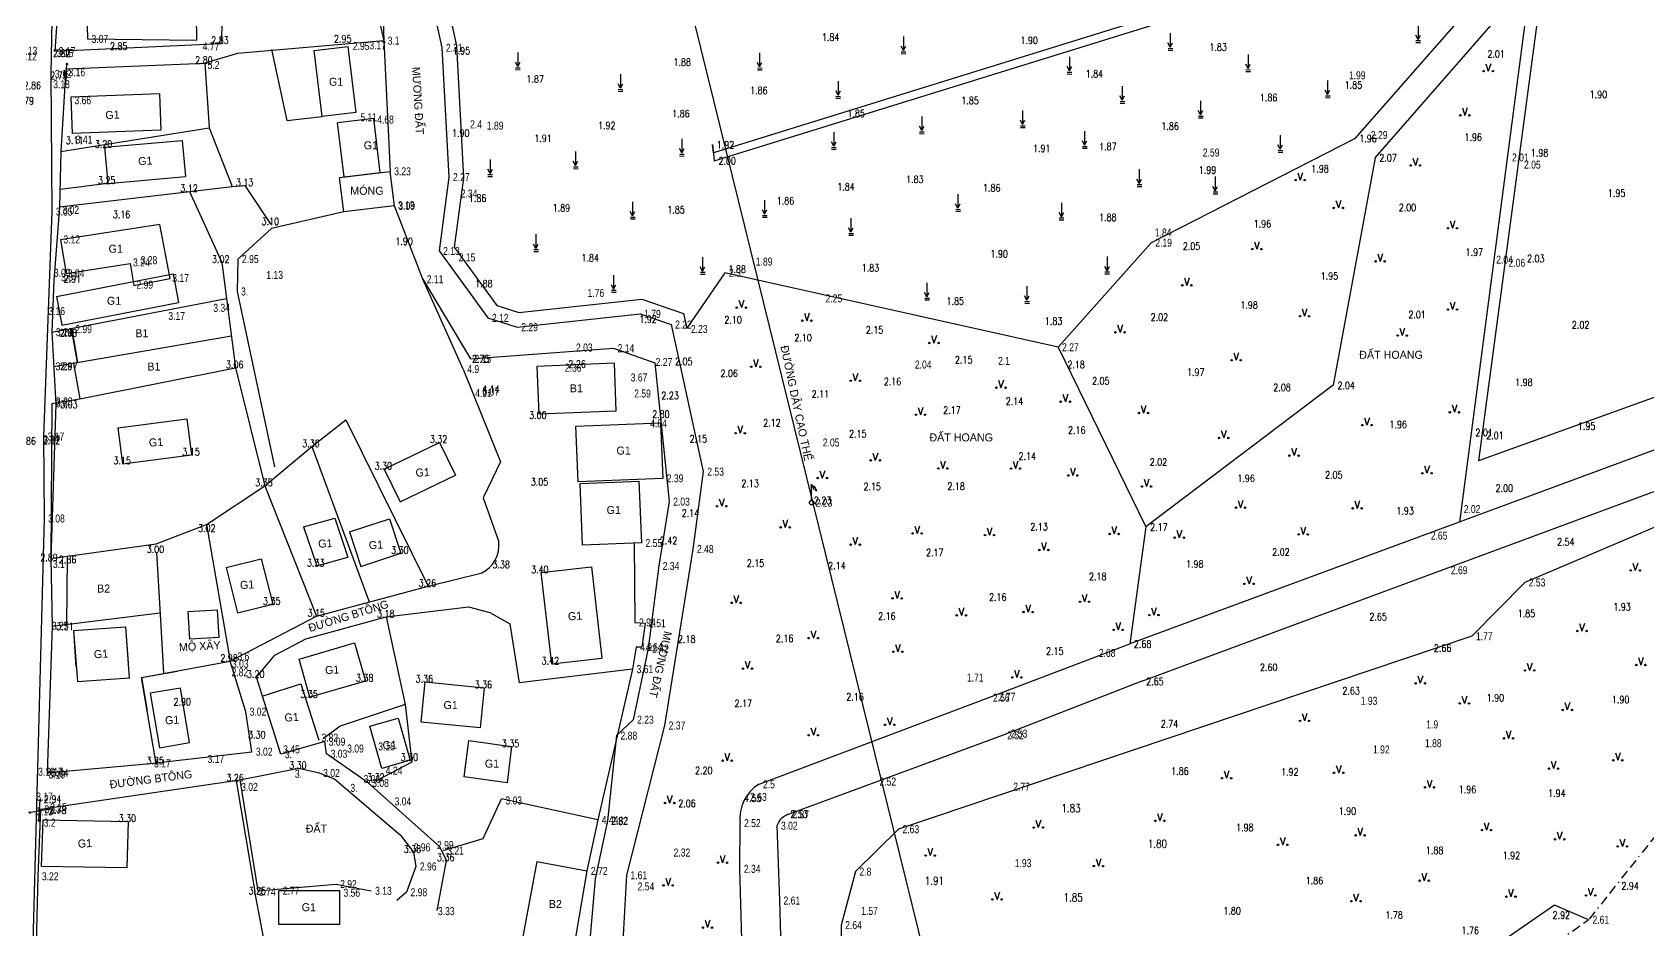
# Model space of a CAD drawing. Header units: metres. Extents: x 568068 to 569216, y 2065829 to 2066671.
# Drawn here: x 568265.3 to 568487.3, y 2065949.9 to 2066073.3 of the extents above; entities that cross this region are included whole.
import ezdxf
from ezdxf.enums import TextEntityAlignment as Align

# ---------------------------------------------------------------- set-up
doc = ezdxf.new("R2010")
doc.units = ezdxf.units.M
doc.linetypes.add('RANHGIOI1', pattern=[9.05, 2.5, -1.25, 2.5, -1.25, 0.3, -1.25])
doc.layers.add('neS', color=250, linetype='TUONG_XAY')
doc.styles.add('COS', font='vnsimli.shx', dxfattribs={"width": 0.8, "height": 1.1})
doc.styles.add('DIADANH1', font='VHAVAN.TTF', dxfattribs={"height": 2.3})
doc.linetypes.add('BOCAY', pattern='A,3,-3,3,-1.5,[133,ltypeshp.shx,S=0.8,R=0,X=-0.8,Y=0],-0.8,-0.8', length=12.1)
doc.linetypes.add('TAL_N_P', pattern='A,0.5,[130,ltypeshp.shx,S=0.25,R=0,X=0,Y=-0.25],1,[130,ltypeshp.shx,S=0.5,R=0,X=0,Y=-0.5],0.5', length=2)
doc.linetypes.add('TAL_N_T', pattern='A,0.5,[130,ltypeshp.shx,S=0.25,R=0,X=0,Y=0.25],1,[130,ltypeshp.shx,S=0.5,R=0,X=0,Y=0.5],0.5', length=2)
doc.linetypes.add('TUONG_XAY', pattern='A,0.1,[130,ltypeshp.shx,S=0.15,R=-90,X=0,Y=0.12],0.05,[130,ltypeshp.shx,S=0.15,R=-90,X=-0.05,Y=0.24],0.01,[130,ltypeshp.shx,S=0.12,R=0,X=0.09,Y=0.12],0.01,[130,ltypeshp.shx,S=0.12,R=0,X=-0.22,Y=0.12],2.4', length=2.57)
doc.linetypes.add('TUONGXAY', pattern='A,2,-0.8,[132,ltypeshp.shx,S=0.8,R=0,X=-0.8,Y=0],-0.8,8', length=11.6)

# ---------------------------------------------------------------- blocks, each defined once
blk = doc.blocks.new('A$C4EFD3F85')
at = {"layer": 'neS'}
for p, q in [((0.7, 6.33), (1.4, 4.68)), ((1.4, 4.68), (1.43, 5.83)), ((1.43, 5.83), (2.21, 4.17)), ((2.21, 4.17), (2.2, 4.86))]:
    blk.add_line(p, q, dxfattribs=at)
for points in [[(0.7, 1.4), (0.7, 6.33)], [(2.21, 4.17), (1.79, 4.56)]]:
    blk.add_lwpolyline(points, dxfattribs=at)
blk.add_circle((0.7, 0.7), 0.7, dxfattribs=at)
blk = doc.blocks.new('QA1CD')
at = {"layer": 'neS', "linetype": 'Continuous'}
for p, q in [((-30, 0), (-26, 2.4)), ((-30, 0), (30, 0)), ((-30, 0), (-26, -2.4)), ((30, 0), (26, 2.4)), ((30, 0), (26, -2.4))]:
    blk.add_line(p, q, dxfattribs=at)
blk.add_circle((0, 0), 2.5, dxfattribs=at)
blk = doc.blocks.new('A$C4FFE7273')
at = {"layer": 'neS'}
for points in [[(0.7, 5.24), (0.7, 0.95)], [(0.7, 0.95), (0, 2.28)], [(0.04, 0.03), (1.47, 0)], [(0.05, 0.59), (1.46, 0.57)], [(0.7, 0.95), (1.41, 2.28)]]:
    blk.add_lwpolyline(points, dxfattribs=at)
blk = doc.blocks.new('A$C38E25267')
at = {"layer": 'neS'}
for p in [(0.8, 2.23), (2.12, 2.23)]:
    blk.add_line(p, (1.46, 0.2), dxfattribs=at)
for centre in [(0.2, 0.2), (2.72, 0.2)]:
    blk.add_circle(centre, 0.2, dxfattribs=at)

msp = doc.modelspace()

# ---------------------------------------------------------------- linework, layer by layer
at = {"layer": 'neS', "linetype": 'TUONGXAY', "ltscale": 0.5}
msp.add_line((568309.59, 2066089.47), (568313.56, 2066072.15), dxfattribs=at)
at = {"layer": 'neS'}
for p, q in [((568275.18, 2066057.5), (568275.62, 2066052.52)), ((568275.18, 2066057.5), (568275.62, 2066052.52)), ((568285.86, 2066058.44), (568286.3, 2066053.46)), ((568285.86, 2066058.44), (568286.3, 2066053.46)), ((568286.85, 2066051.42), (568291.3, 2066041.66)), ((568286.85, 2066051.42), (568291.3, 2066041.66)), ((568284.62, 2066040.07), (568285.34, 2066036.15)), ((568284.62, 2066040.07), (568285.34, 2066036.15)), ((568268.59, 2066036.95), (568269.32, 2066033.03)), ((568268.59, 2066036.95), (568269.32, 2066033.03)), ((568277.03, 2066018.92), (568286.5, 2066020.13)), ((568277.03, 2066018.92), (568286.5, 2066020.13)), ((568313.65, 2066013.24), (568321.25, 2066016.91)), ((568313.65, 2066013.24), (568321.25, 2066016.91)), ((568277.67, 2066013.97), (568287.14, 2066015.18)), ((568277.67, 2066013.97), (568287.14, 2066015.18)), ((568315.82, 2066008.73), (568323.42, 2066012.4)), ((568315.82, 2066008.73), (568323.42, 2066012.4)), ((568306.84, 2066006.49), (568308.63, 2066001.11)), ((568306.84, 2066006.49), (568308.63, 2066001.11)), ((568302.56, 2066005.29), (568304.35, 2065999.91)), ((568302.56, 2066005.29), (568304.35, 2065999.91)), ((568296.74, 2066000.91), (568298.3, 2065994.65)), ((568296.74, 2066000.91), (568298.3, 2065994.65)), ((568335.17, 2065998.99), (568342.12, 2065999.79)), ((568335.17, 2065998.99), (568342.12, 2065999.79)), ((568291.89, 2065999.71), (568293.45, 2065993.45)), ((568291.89, 2065999.71), (568293.45, 2065993.45)), ((568270.9, 2065991.02), (568278.08, 2065991.53)), ((568270.9, 2065991.02), (568278.08, 2065991.53)), ((568336.62, 2065986.45), (568343.57, 2065987.25)), ((568336.62, 2065986.45), (568343.57, 2065987.25)), ((568271.45, 2065984), (568278.63, 2065984.51))]:
    msp.add_line(p, q, dxfattribs=at)
at = {"layer": 'neS', "linetype": 'TAL_N_T'}
msp.add_line((568318.93, 2066039.34), (568325.5, 2066028.39), dxfattribs=at)
at = {"layer": 'neS', "linetype": 'Continuous'}
for p, q in [((568543.58, 2066036.33), (568416.12, 2065989.19)), ((568543.58, 2066036.33), (568416.12, 2065989.19)), ((568417.81, 2065984.05), (568545.56, 2066031.46)), ((568417.81, 2065984.05), (568545.56, 2066031.46))]:
    msp.add_line(p, q, dxfattribs=at)
at = {"layer": 'neS'}
for points in [[(568399.06, 2065901.31), (568353.81, 2066084.8), (568326.53, 2066194.59)], [(568313.56, 2066072.15), (568293.46, 2066070.39), (568288.98, 2066069.04)], [(568288.98, 2066069.04), (568289.59, 2066060.17), (568292.71, 2066052.1), (568294.49, 2066052.22), (568298.03, 2066046.86)], [(568288.98, 2066069.04), (568289.59, 2066060.17), (568292.71, 2066052.1), (568294.49, 2066052.22), (568298.03, 2066046.86)], [(568282.73, 2066064.83), (568270.53, 2066064.36)], [(568282.73, 2066064.83), (568270.53, 2066064.36)], [(568270.53, 2066064.36), (568270.73, 2066059.37)], [(568270.53, 2066064.36), (568270.73, 2066059.37)], [(568282.73, 2066064.83), (568282.93, 2066059.84)], [(568282.73, 2066064.83), (568282.93, 2066059.84)], [(568282.93, 2066059.84), (568270.73, 2066059.37)], [(568282.93, 2066059.84), (568270.73, 2066059.37)], [(568312.2, 2066061.46), (568307.23, 2066060.86)], [(568308.12, 2066053.42), (568307.23, 2066060.86)], [(568313.08, 2066054.01), (568312.2, 2066061.46)], [(568275.18, 2066057.5), (568285.86, 2066058.44)], [(568275.18, 2066057.5), (568285.86, 2066058.44)], [(568447.11, 2066058.71), (568419.09, 2066044.37), (568406.27, 2066029.99), (568360.48, 2066040.24), (568355.23, 2066032.61)], [(568449.86, 2066056.05), (568444.11, 2066024.76), (568418.35, 2066005.27)], [(568275.62, 2066052.52), (568286.3, 2066053.46)], [(568275.62, 2066052.52), (568286.3, 2066053.46)], [(568307.51, 2066053.35), (568314.46, 2066054.18)], [(568308.08, 2066048.6), (568307.51, 2066053.35)], [(568308.12, 2066053.42), (568313.08, 2066054.01)], [(568315.03, 2066049.43), (568314.46, 2066054.18)], [(568275.62, 2066052.52), (568269.07, 2066051.7)], [(568267.95, 2066048.64), (568266.81, 2066017.71), (568266.88, 2066006.44), (568265.32, 2065948.1), (568265.53, 2065940.85)], [(568314.99, 2066049.42), (568308.08, 2066048.6)], [(568269.15, 2066044.74), (568269.89, 2066040.11), (568278.69, 2066041.52), (568279.21, 2066038.47), (568284.19, 2066039.44), (568282.78, 2066046.89), (568269.15, 2066044.74)], [(568268.59, 2066036.95), (568284.62, 2066040.07)], [(568268.59, 2066036.95), (568284.62, 2066040.07)], [(568291.3, 2066041.66), (568293.19, 2066027.17)], [(568291.3, 2066041.66), (568293.19, 2066027.17)], [(568269.32, 2066033.03), (568285.34, 2066036.15)], [(568269.32, 2066033.03), (568285.34, 2066036.15)], [(568267.94, 2066032.06), (568268.51, 2066022.14)], [(568268.21, 2066027.36), (568292.62, 2066031.57)], [(568270.68, 2066032.58), (568271.49, 2066027.9)], [(568406.27, 2066029.99), (568418.35, 2066005.27), (568416.12, 2065989.19)], [(568270.93, 2066027.76), (568271.77, 2066022.9)], [(568271.77, 2066022.9), (568293.19, 2066027.17)], [(568293.19, 2066027.17), (568297.23, 2066010.95)], [(568293.19, 2066027.17), (568297.23, 2066010.95)], [(568345.23, 2066027.78), (568334.61, 2066027.36)], [(568334.61, 2066027.36), (568334.87, 2066020.79)], [(568334.61, 2066027.36), (568334.87, 2066020.79)], [(568345.23, 2066027.8), (568345.49, 2066021.22)], [(568268.51, 2066022.14), (568267.79, 2066000.94)], [(568286.5, 2066020.13), (568287.14, 2066015.18)], [(568286.5, 2066020.13), (568287.14, 2066015.18)], [(568308.37, 2066020.02), (568319.68, 2065997.13)], [(568308.37, 2066020.02), (568319.68, 2065997.13)], [(568345.49, 2066021.21), (568334.87, 2066020.79)], [(568277.03, 2066018.92), (568277.67, 2066013.97)], [(568277.03, 2066018.92), (568277.67, 2066013.97)], [(568321.25, 2066016.91), (568323.42, 2066012.4)], [(568321.25, 2066016.91), (568323.42, 2066012.4)], [(568313.65, 2066013.24), (568315.82, 2066008.73)], [(568313.65, 2066013.24), (568315.82, 2066008.73)], [(568302.56, 2066005.29), (568306.84, 2066006.49)], [(568302.56, 2066005.29), (568306.84, 2066006.49)], [(568308.86, 2066004.59), (568314.35, 2066006.4)], [(568308.86, 2066004.59), (568314.35, 2066006.4)], [(568308.86, 2066004.59), (568310.42, 2065999.84)], [(568308.86, 2066004.59), (568310.42, 2065999.84)], [(568314.35, 2066006.4), (568315.92, 2066001.65)], [(568314.35, 2066006.4), (568315.92, 2066001.65)], [(568270.05, 2066001.07), (568269.96, 2065991.87)], [(568282.33, 2066001.77), (568282.86, 2065992.46)], [(568282.33, 2066001.77), (568282.86, 2065992.46)], [(568291.89, 2065999.71), (568296.74, 2066000.91)], [(568291.89, 2065999.71), (568296.74, 2066000.91)], [(568304.35, 2065999.91), (568308.63, 2066001.11)], [(568304.35, 2065999.91), (568308.63, 2066001.11)], [(568310.42, 2065999.84), (568315.92, 2066001.65)], [(568310.42, 2065999.84), (568315.92, 2066001.65)], [(568342.12, 2065999.79), (568343.57, 2065987.25)], [(568342.12, 2065999.79), (568343.57, 2065987.25)], [(568335.17, 2065998.99), (568336.62, 2065986.45)], [(568335.17, 2065998.99), (568336.62, 2065986.45)], [(568286.7, 2065993.65), (568290.67, 2065993.88), (568290.89, 2065990.06), (568286.92, 2065989.84), (568286.7, 2065993.65)], [(568286.7, 2065993.65), (568290.67, 2065993.88), (568290.89, 2065990.06), (568286.92, 2065989.84), (568286.7, 2065993.65)], [(568293.45, 2065993.45), (568298.3, 2065994.65)], [(568293.45, 2065993.45), (568298.3, 2065994.65)], [(568270.9, 2065991.02), (568271.26, 2065986.04)], [(568270.9, 2065991.02), (568271.46, 2065984)], [(568278.08, 2065991.53), (568278.44, 2065986.55)], [(568278.08, 2065991.53), (568278.58, 2065984.5)], [(568309.57, 2065989.32), (568311.07, 2065984.08), (568303.43, 2065981.86), (568301.93, 2065987.11), (568309.57, 2065989.32)], [(568309.57, 2065989.32), (568311.07, 2065984.08), (568303.43, 2065981.86), (568301.93, 2065987.11), (568309.57, 2065989.32)], [(568282.29, 2065972.71), (568280.29, 2065984.59), (568292.44, 2065986.82)], [(568282.29, 2065972.71), (568280.29, 2065984.59), (568292.44, 2065986.82)], [(568280.29, 2065984.59), (568285.23, 2065985.42)], [(568280.29, 2065984.59), (568285.23, 2065985.42)], [(568280.29, 2065984.59), (568281.06, 2065979.98)], [(568280.29, 2065984.59), (568281.06, 2065979.98)], [(568296.99, 2065982.03), (568302.18, 2065983.68), (568304.66, 2065975.97)], [(568296.99, 2065982.03), (568302.18, 2065983.68), (568304.66, 2065975.97)], [(568319.26, 2065983.97), (568327.37, 2065983.17), (568326.83, 2065977.65), (568318.71, 2065978.44), (568319.26, 2065983.97)], [(568319.26, 2065983.97), (568327.37, 2065983.17), (568326.83, 2065977.65), (568318.71, 2065978.44), (568319.26, 2065983.97)], [(568311.67, 2065977.86), (568315.56, 2065978.98), (568317.22, 2065973.19), (568313.33, 2065972.07), (568311.67, 2065977.86)], [(568311.67, 2065977.86), (568315.56, 2065978.98), (568317.22, 2065973.19), (568313.33, 2065972.07), (568311.67, 2065977.86)], [(568325.27, 2065975.92), (568331.12, 2065975.07), (568330.55, 2065970.08), (568324.63, 2065970.91), (568325.27, 2065975.92)], [(568325.27, 2065975.92), (568331.12, 2065975.07), (568330.55, 2065970.08), (568324.63, 2065970.91), (568325.27, 2065975.92)], [(568293.26, 2065970.37), (568295.87, 2065955.12)], [(568266.73, 2065964.98), (568278.45, 2065964.78), (568278.24, 2065958.4), (568266.51, 2065958.6), (568266.73, 2065964.98)], [(568266.73, 2065964.98), (568278.45, 2065964.78), (568278.24, 2065958.4), (568266.51, 2065958.6), (568266.73, 2065964.98)], [(568334.62, 2065959.25), (568332.6, 2065948.45)], [(568334.62, 2065959.25), (568341.5, 2065957.97)], [(568341.5, 2065957.97), (568339.64, 2065947.23)]]:
    msp.add_lwpolyline(points, dxfattribs=at)
at = {"layer": 'neS', "linetype": 'Continuous'}
for points in [[(568269.44, 2066168.27), (568268.53, 2066166.03), (568267.83, 2066155.02), (568268.27, 2066135.05), (568268.58, 2066109.02), (568267.8, 2066067.59), (568267.95, 2066048.64), (568267.95, 2066048.64)], [(568358.78, 2066057.86), (568359.01, 2066055.63)], [(568270.59, 2066032.56), (568271.41, 2066027.89)], [(568396.77, 2065981.8), (568416.12, 2065989.19)], [(568417.81, 2065984.05), (568398.72, 2065976.62)], [(568365.16, 2065969.89), (568396.77, 2065981.8)], [(568398.72, 2065976.62), (568369.19, 2065965.75)], [(568293.78, 2065970.48), (568301.9, 2065972.08), (568304.69, 2065971.44), (568306.83, 2065970.58), (568315.84, 2065962.92), (568317.65, 2065960.55), (568317.99, 2065958.59), (568316.71, 2065955.04), (568315.36, 2065953.91)], [(568364.53, 2065888.45), (568364.29, 2065896.25), (568363.19, 2065933.94), (568362.53, 2065958.26), (568362.55, 2065964.55)], [(568367.63, 2065964.19), (568367.98, 2065953.9), (568368.51, 2065934.43), (568369.64, 2065892.85), (568369.71, 2065890.38)]]:
    msp.add_lwpolyline(points, dxfattribs=at)
at = {"layer": 'neS', "linetype": 'TAL_N_P'}
for points in [[(568309.66, 2066165.18), (568306.22, 2066161.13), (568307.36, 2066153.37), (568312.49, 2066131.38), (568311.72, 2066119.52), (568317.12, 2066091.69), (568321.57, 2066071.17), (568322.54, 2066053.39), (568321.18, 2066043.23), (568327.9, 2066034.03), (568331.92, 2066032.75), (568348.81, 2066034.59), (568353.07, 2066033.11), (568357.5, 2066012.89), (568356.08, 2066002.23), (568352.19, 2065977.97)], [(568468.57, 2066090.78), (568358.9, 2066056.74), (568358.78, 2066057.86)], [(568359.01, 2066055.63), (568417.88, 2066073.88), (568468.47, 2066089.69)], [(568449.86, 2066056.05), (568471.24, 2066080.53)], [(568471.24, 2066080.53), (568461.44, 2066005.95)], [(568512.46, 2066031.82), (568464.09, 2066014.36)], [(568352.19, 2065977.97), (568346.94, 2065957.38)], [(568346.94, 2065957.38), (568346.27, 2065945.03)], [(568479.2, 2065951.26), (568474.51, 2065953.26), (568399.74, 2065901.56)]]:
    msp.add_lwpolyline(points, dxfattribs=at)
at = {"layer": 'neS', "linetype": 'TAL_N_T'}
for points in [[(568311.19, 2066163.88), (568308.33, 2066160.53), (568309.33, 2066153.74), (568314.51, 2066131.54), (568313.73, 2066119.65), (568319.08, 2066092.09), (568323.56, 2066071.44), (568324.55, 2066053.31), (568323.27, 2066043.76), (568329.13, 2066035.73), (568332.13, 2066034.78), (568349.04, 2066036.62), (568354.78, 2066034.63), (568355.23, 2066032.61)], [(568447.11, 2066058.71), (568470.32, 2066085.17), (568468.47, 2066089.69)], [(568313.27, 2066081.85), (568313.56, 2066072.15)], [(568473.01, 2066081.37), (568464.09, 2066014.36)], [(568313.56, 2066072.15), (568314.46, 2066054.18)], [(568308.08, 2066048.6), (568308.08, 2066048.6), (568298.16, 2066046.32), (568293.53, 2066042.12)], [(568293.53, 2066042.12), (568293.4, 2066037.66), (568298.57, 2066013.56)], [(568325.5, 2066028.39), (568345.17, 2066029.86), (568350.83, 2066027.84), (568352.81, 2066008.76), (568351.37, 2065999.91), (568349.91, 2065988.55), (568347.85, 2065978.77), (568345.57, 2065976.58), (568344.33, 2065964.88), (568342.62, 2065956.87), (568341.65, 2065945.3)], [(568506.09, 2066012.82), (568470.42, 2065997.64), (568463.17, 2065990.25), (568384.34, 2065963.72), (568378.42, 2065957.88), (568376.46, 2065950.52), (568376.31, 2065934.36), (568376.56, 2065916.59), (568377.38, 2065893.23)]]:
    msp.add_lwpolyline(points, dxfattribs=at)
at = {"layer": 'neS', "linetype": 'TUONGXAY', "ltscale": 0.5}
for points in [[(568292.44, 2066091.15), (568291.19, 2066071.78)], [(568268.34, 2066070.71), (568291.19, 2066071.78)], [(568313.56, 2066072.15), (568293.46, 2066070.39), (568288.98, 2066069.04)], [(568298.13, 2066070.95), (568300.27, 2066061.18), (568305.09, 2066061.74)], [(568269.88, 2066068.28), (568288.98, 2066069.04)], [(568269.88, 2066068.28), (568288.98, 2066069.04)], [(568269.88, 2066068.28), (568269.2, 2066056.91), (568269.01, 2066049.32), (568268.2, 2066039.19), (568267.95, 2066032.05), (568267.95, 2066032.05), (568267.95, 2066032.05)], [(568269.2, 2066056.91), (568289.59, 2066060.17)], [(568269.2, 2066056.91), (568289.59, 2066060.17)], [(568269.01, 2066049.32), (568292.71, 2066052.1)], [(568269.01, 2066049.32), (568292.71, 2066052.1)], [(568324.5, 2066026.99), (568318.93, 2066039.34), (568315.03, 2066049.43)], [(568267.95, 2066032.05), (568291.95, 2066036.68)], [(568324.5, 2066026.99), (568329.64, 2066014.25), (568327.25, 2066009.29)], [(568267.95, 2066022.27), (568267.79, 2066000.94)], [(568267.95, 2066022.27), (568271.77, 2066022.9)], [(568282.27, 2066002.96), (568282.27, 2066002.96), (568289.21, 2066005.6), (568297.23, 2066010.95), (568303.67, 2066016.33), (568308.37, 2066020.02)], [(568303.67, 2066016.33), (568311.56, 2065994.99)], [(568303.67, 2066016.33), (568311.56, 2065994.99)], [(568297.23, 2066010.95), (568304.34, 2065993.01)], [(568297.23, 2066010.95), (568304.34, 2065993.01)], [(568327.25, 2066009.29), (568329.38, 2066003.22)], [(568289.21, 2066005.6), (568292.44, 2065986.82)], [(568289.21, 2066005.6), (568292.44, 2065986.82)], [(568267.79, 2066000.94), (568282.27, 2066002.96)], [(568348, 2066003.03), (568348.11, 2065992.15), (568349.5, 2065992.04), (568349.06, 2065988.75), (568348.26, 2065988.76), (568347.78, 2065985.72), (568332.19, 2065983.84)], [(568267.79, 2066000.94), (568267.97, 2065991.62), (568282.8, 2065993.47)], [(568292.44, 2065986.82), (568292.44, 2065986.82), (568304.34, 2065993.01), (568319.68, 2065997.13), (568327.08, 2065998.98)], [(568313.9, 2065992.9), (568325.21, 2065994.29), (568328.17, 2065993.49), (568330.91, 2065991.96)], [(568267.97, 2065991.62), (568267.28, 2065971.45)], [(568267.97, 2065991.62), (568267.28, 2065971.45)], [(568282.86, 2065992.46), (568283.27, 2065985.17)], [(568282.86, 2065992.46), (568283.27, 2065985.17)], [(568320.9, 2065952.55), (568322.2, 2065959.39), (568321.3, 2065961.3), (568311.43, 2065970.07), (568305.72, 2065974.09), (568305.45, 2065975.75), (568299.43, 2065974.02), (568296.1, 2065984.6), (568298.62, 2065987.66), (568302.87, 2065989.9), (568313.9, 2065992.9), (568313.9, 2065992.9)], [(568313.9, 2065992.9), (568316.5, 2065980.84), (568317.42, 2065972.91), (568312.6, 2065970.42)], [(568313.9, 2065992.9), (568316.5, 2065980.84), (568317.42, 2065972.91), (568312.6, 2065970.42)], [(568330.91, 2065991.96), (568332.19, 2065983.84)], [(568281.44, 2065972.75), (568295.44, 2065974.37), (568294.59, 2065979.87), (568292.44, 2065986.82)], [(568347.78, 2065985.72), (568342.99, 2065964.99), (568329.78, 2065967.88)], [(568316.5, 2065980.84), (568316.5, 2065980.84), (568316.5, 2065980.84), (568307.59, 2065977.89), (568307.59, 2065977.89), (568305.26, 2065976.14)], [(568316.5, 2065980.84), (568316.5, 2065980.84), (568316.5, 2065980.84), (568307.59, 2065977.89), (568307.59, 2065977.89), (568305.26, 2065976.14)], [(568267.28, 2065971.45), (568281.44, 2065972.75)], [(568266.37, 2065966.45), (568293.78, 2065970.48), (568296.24, 2065955.25), (568307.02, 2065956.17), (568311.83, 2065955.24)], [(568321.75, 2065960.76), (568327.22, 2065962.44), (568329.78, 2065967.88)], [(568266.37, 2065966.45), (568266.02, 2065957.24), (568265.79, 2065948.1), (568288.4, 2065948.02), (568297.04, 2065948.88)], [(568342.99, 2065964.99), (568341.5, 2065957.97)], [(568297.04, 2065948.88), (568295.87, 2065955.12)]]:
    msp.add_lwpolyline(points, dxfattribs=at)
at = {"layer": 'neS', "linetype": 'BOCAY', "ltscale": 0.5}
msp.add_lwpolyline([(568269.26, 2066084.02), (568269.26, 2066084.02), (568268.34, 2066070.71)], dxfattribs=at)
at = {"layer": 'neS', "linetype": 'TAL_N_P', "ltscale": 0.5}
msp.add_lwpolyline([(568272.59, 2066082.93), (568287.7, 2066082.68), (568287.83, 2066072.2)], dxfattribs=at)
at = {"layer": 'neS', "linetype": 'TAL_N_T', "ltscale": 0.5}
msp.add_lwpolyline([(568272.59, 2066082.93), (568272.85, 2066072.4), (568287.83, 2066072.2)], dxfattribs=at)
at = {"layer": 'neS'}
for points in [[(568309.72, 2066062.28), (568305.09, 2066061.74), (568304.01, 2066070.81), (568308.64, 2066071.36)], [(568351.93, 2066011.96), (568340.29, 2066011.5), (568339.98, 2066019.14), (568351.63, 2066019.6)], [(568349, 2066003.07), (568340.89, 2066002.75), (568340.56, 2066011.27), (568348.66, 2066011.59)], [(568282.73, 2065974.92), (568286.86, 2065975.61), (568285.61, 2065983.11), (568281.48, 2065982.42)], [(568299.15, 2065955.26), (568307.49, 2065955.26), (568307.49, 2065950.62), (568299.15, 2065950.62)]]:
    msp.add_lwpolyline(points, close=True, dxfattribs=at)
at = {"layer": 'neS', "linetype": 'RANHGIOI1', "ltscale": 0.5}
for points in [[(568502.63, 2065980.62), (568479.2, 2065951.26)], [(568424.38, 2065916.16), (568434.25, 2065923.81), (568443.68, 2065926.28), (568479.2, 2065951.26), (568479.2, 2065951.26), (568479.2, 2065951.26)]]:
    msp.add_lwpolyline(points, dxfattribs=at)
at = {"layer": 'neS', "linetype": 'Continuous'}
for centre, radius, start, end in [((568325.23, 2066002.73), 4.18, 295.9425, 6.7851), ((568368.09, 2065965.15), 5.57, 121.7312, 186.2354), ((568370.09, 2065963.29), 2.63, 110.2016, 159.8975)]:
    msp.add_arc(centre, radius, start, end, dxfattribs=at)

# ---------------------------------------------------------------- block references
at = {"layer": 'neS', "linetype": 'Continuous', "xscale": 0.4499999999534339, "yscale": 0.4499999999534339, "zscale": 0.45}
for name, p in [('A$C4FFE7273', (568421.38, 2066070.82)), ('A$C4FFE7273', (568455.45, 2066071.9)), ('A$C4FFE7273', (568384.7, 2066070.35)), ('A$C4FFE7273', (568331.68, 2066068.16)), ('A$C4FFE7273', (568364.93, 2066068.13)), ('A$C4FFE7273', (568407.52, 2066067.56)), ('A$C4FFE7273', (568432.07, 2066067.9)), ('A$C4FFE7273', (568345.79, 2066065.2)), ('A$C4FFE7273', (568375.71, 2066064.22)), ('A$C4FFE7273', (568443.01, 2066064.31)), ('A$C4FFE7273', (568414.78, 2066063.52)), ('A$C4FFE7273', (568401.09, 2066060.19)), ('A$C4FFE7273', (568425.55, 2066061.52)), ('A$C4FFE7273', (568387.21, 2066059.36)), ('A$C4FFE7273', (568354.23, 2066056.28)), ('A$C4FFE7273', (568375.11, 2066057.22)), ('A$C4FFE7273', (568409.61, 2066057.35)), ('A$C4FFE7273', (568436.5, 2066056.81)), ('A$C4FFE7273', (568327.88, 2066053.47)), ('A$C4FFE7273', (568339.63, 2066054.54)), ('A$C4FFE7273', (568417.12, 2066052.1)), ('A$C4FFE7273', (568427.56, 2066051.09)), ('A$C4FFE7273', (568392.19, 2066048.69)), ('A$C4FFE7273', (568347.47, 2066047.63)), ('A$C4FFE7273', (568365.62, 2066047.86)), ('A$C4FFE7273', (568406.42, 2066047.51)), ('A$C4FFE7273', (568377.48, 2066045.38)), ('A$C4FFE7273', (568334.17, 2066043.16)), ('A$C4FFE7273', (568357.08, 2066040.04)), ('A$C4FFE7273', (568412.69, 2066040.09)), ('A$C4FFE7273', (568344.86, 2066037.56)), ('A$C4FFE7273', (568387.92, 2066036.49)), ('A$C4FFE7273', (568401.68, 2066036.02)), ('A$C4EFD3F85', (568372.08, 2066008.3))]:
    msp.add_blockref(name, p, dxfattribs=at)
at = {"layer": 'neS', "color": 7, "linetype": 'Continuous'}
for p, xscale, yscale, rotation in [((568269.93, 2066067.58), 0.04999682736498843, 0.04999682731853133, 86.98467840024139), ((568266.26, 2065966.27), 0.04999831139723383, 0.04999831161392527, 9.982594390266849), ((568266.24, 2065966.28), 0.04999682736498843, 0.04999682731853133, 86.98467840024139)]:
    msp.add_blockref('QA1CD', p, dxfattribs=dict(at, xscale=xscale, yscale=yscale, rotation=rotation))
at = {"layer": 'neS', "xscale": 0.5, "yscale": 0.5, "zscale": 0.5}
for p in [(568464.69, 2066067.86), (568461.47, 2066061.78), (568454.66, 2066054.89), (568438.82, 2066052.88), (568444.08, 2066049.04), (568459.76, 2066046.26), (568432.86, 2066043.39), (568449.82, 2066041.7), (568423.25, 2066038.4), (568362, 2066035.34), (568459.76, 2066035.07), (568371, 2066033.54), (568439.43, 2066034.16), (568388.48, 2066030.47), (568414.06, 2066031.94), (568452.86, 2066031.49), (568430.03, 2066028.11), (568364, 2066027.21), (568377.67, 2066025.28), (568397.69, 2066024.33), (568406.55, 2066022.4), (568460.03, 2066020.94), (568386.63, 2066020.6), (568417.29, 2066020.84), (568448.01, 2066019.18), (568361.85, 2066018.07), (568428.31, 2066017.41), (568380.42, 2066014.33), (568437.98, 2066014.98), (568389.71, 2066013.22), (568399.7, 2066013.21), (568407.58, 2066012.25), (568456.26, 2066012.56), (568373.13, 2066011.9), (568417.7, 2066010.74), (568359.3, 2066008.03), (568430.63, 2066007.82), (568446.67, 2066007.73), (568368.03, 2066005.12), (568386.17, 2066004.28), (568396.12, 2066004.06), (568413.26, 2066004.21), (568422.21, 2066003.7), (568439.23, 2066004.15), (568377.66, 2066002.74), (568403.58, 2066002), (568484.9, 2065999.19), (568431.8, 2065997.35), (568361.29, 2065994.74), (568383.41, 2065995.34), (568409.18, 2065994.89), (568392.25, 2065993.02), (568401.42, 2065993.46), (568418.72, 2065993.05), (568371.9, 2065989.88), (568413.81, 2065991.02), (568477.57, 2065990.86), (568383.51, 2065988.01), (568362.84, 2065985.69), (568470.37, 2065985.44), (568485.65, 2065986.19), (568399.87, 2065984.48), (568455.34, 2065983.67), (568461.4, 2065980.9), (568475.55, 2065980.01), (568371.9, 2065976.53), (568382.4, 2065977.96), (568439.43, 2065978.5), (568467.47, 2065976.1), (568360.05, 2065973.03), (568482.49, 2065973.08), (568428.71, 2065970.62), (568444.12, 2065971.36), (568473.65, 2065971.94), (568456.61, 2065969.36), (568352.14, 2065967.21), (568402.83, 2065963.84), (568419.53, 2065964.76), (568464.44, 2065963.49), (568436.42, 2065961.46), (568447.07, 2065962.76), (568474.5, 2065962.22), (568483.12, 2065961.24), (568359.42, 2065959), (568387.97, 2065959.99), (568411.09, 2065958.53), (568455.88, 2065956.53), (568351.93, 2065955.88), (568467.8, 2065954.33), (568478.76, 2065954.5), (568397.15, 2065953.95), (568446.5, 2065953.7), (568357.34, 2065950.07)]:
    msp.add_blockref('A$C38E25267', p, dxfattribs=at)

# ---------------------------------------------------------------- texts
at = {"layer": 'neS', "linetype": 'Continuous', "style": 'COS', "width": 0.8}
for s, p in [('1.84', (568373.81, 2066072.12)), ('2.82', (568268.1, 2066069.93)), ('2.85', (568275.93, 2066070.88)), ('2.83', (568289.85, 2066071.71)), ('2.95', (568306.73, 2066071.9)), ('1.95', (568323.06, 2066070.27)), ('1.90', (568401.11, 2066071.7)), ('1.83', (568427.08, 2066070.77)), ('2.80', (568287.65, 2066068.97)), ('1.88', (568353.4, 2066068.7)), ('2.01', (568465.3, 2066069.82)), ('2.86', (568264.05, 2066065.5)), ('2.79', (568267.71, 2066066.86)), ('1.87', (568333.19, 2066066.38)), ('1.84', (568410.06, 2066067.09)), ('1.85', (568445.67, 2066065.55)), ('2.79', (568263.08, 2066063.38)), ('1.86', (568363.94, 2066064.8)), ('1.85', (568392.97, 2066063.41)), ('1.86', (568434.02, 2066063.82)), ('1.90', (568479.35, 2066064.24)), ('1.86', (568353.23, 2066061.61)), ('1.85', (568377.32, 2066061.65)), ('1.90', (568322.96, 2066058.93)), ('1.92', (568343.03, 2066060)), ('1.86', (568420.47, 2066059.89)), ('3.11', (568269.87, 2066057.94)), ('3.20', (568273.85, 2066057.43)), ('1.91', (568334.27, 2066058.22)), ('1.92', (568359.36, 2066057.34)), ('1.91', (568402.83, 2066056.84)), ('1.87', (568411.92, 2066057.08)), ('1.96', (568447.68, 2066058.19)), ('1.96', (568462.15, 2066058.38)), ('2.00', (568359.59, 2066055.11)), ('2.07', (568450.44, 2066055.53)), ('1.98', (568471.27, 2066056.22)), ('3.25', (568274.28, 2066052.45)), ('3.13', (568293.24, 2066052.16)), ('1.83', (568385.39, 2066052.58)), ('1.99', (568425.62, 2066053.86)), ('1.98', (568441.08, 2066054.03)), ('3.12', (568285.6, 2066051.35)), ('1.86', (568325.28, 2066049.99)), ('1.84', (568375.92, 2066051.56)), ('1.86', (568395.95, 2066051.4)), ('1.95', (568481.86, 2066050.69)), ('3.16', (568276.33, 2066047.76)), ('1.89', (568336.79, 2066048.66)), ('1.85', (568352.55, 2066048.4)), ('1.86', (568367.6, 2066049.64)), ('2.00', (568453.11, 2066048.71)), ('3.10', (568296.78, 2066046.8)), ('1.88', (568411.91, 2066047.35)), ('1.96', (568433.16, 2066046.46)), ('1.90', (568315.17, 2066044.05)), ('2.05', (568423.42, 2066043.39)), ('3.02', (568289.96, 2066041.59)), ('1.84', (568340.75, 2066041.79)), ('1.90', (568396.98, 2066042.34)), ('1.97', (568462.29, 2066042.56)), ('2.03', (568470.75, 2066041.69)), ('2.91', (568269.56, 2066038.9)), ('1.88', (568360.96, 2066040.22)), ('1.83', (568379.28, 2066040.4)), ('1.95', (568442.37, 2066039.29)), ('1.88', (568326.14, 2066038.23)), ('1.85', (568390.94, 2066035.84)), ('1.98', (568431.34, 2066035.3)), ('1.92', (568348.7, 2066033.34)), ('2.10', (568360.4, 2066033.26)), ('1.83', (568404.46, 2066033.09)), ('2.02', (568419, 2066033.62)), ('2.01', (568454.43, 2066033.98)), ('2.02', (568476.91, 2066032.56)), ('2.98', (568269.01, 2066031.46)), ('2.10', (568370.02, 2066030.81)), ('2.15', (568379.84, 2066031.87)), ('2.75', (568325.71, 2066027.9)), ('2.15', (568392.1, 2066027.76)), ('2.97', (568269.07, 2066026.86)), ('3.06', (568291.88, 2066027.1)), ('2.26', (568338.94, 2066027.17)), ('2.05', (568353.62, 2066027.53)), ('2.06', (568359.86, 2066025.9)), ('2.18', (568407.55, 2066027.1)), ('1.97', (568424, 2066026.06)), ('4.14', (568327.11, 2066023.73)), ('2.16', (568382.31, 2066024.77)), ('2.05', (568410.95, 2066024.86)), ('2.08', (568435.86, 2066023.97)), ('2.04', (568444.68, 2066024.24)), ('1.98', (568469.11, 2066024.66)), ('3.03', (568269.09, 2066021.62)), ('2.23', (568351.73, 2066022.84)), ('2.11', (568372.4, 2066023.06)), ('2.14', (568399.08, 2066022.06)), ('3.00', (568333.56, 2066020.13)), ('2.80', (568350.47, 2066020.28)), ('2.12', (568365.73, 2066019.09)), ('2.17', (568390.48, 2066020.84)), ('1.96', (568451.83, 2066018.87)), ('2.86', (568263.36, 2066016.61)), ('2.82', (568266.7, 2066016.67)), ('3.32', (568319.91, 2066016.84)), ('2.15', (568355.62, 2066016.89)), ('2.15', (568377.54, 2066017.59)), ('2.16', (568407.65, 2066018.1)), ('2.01', (568463.64, 2066017.75)), ('2.01', (568465.13, 2066017.34)), ('1.95', (568477.74, 2066018.64)), ('3.15', (568285.88, 2066015.11)), ('3.36', (568302.36, 2066016.26)), ('2.14', (568400.84, 2066014.51)), ('3.15', (568276.41, 2066013.9)), ('3.30', (568312.31, 2066013.17)), ('2.02', (568418.87, 2066013.71)), ('3.35', (568295.9, 2066010.88)), ('3.05', (568333.79, 2066010.98)), ('2.13', (568362.74, 2066010.76)), ('2.15', (568379.52, 2066010.33)), ('2.18', (568391.06, 2066010.37)), ('1.96', (568430.93, 2066011.46)), ('2.05', (568442.98, 2066011.93)), ('2.00', (568466.42, 2066010.1)), ('2.23', (568372.71, 2066008.42)), ('2.14', (568354.53, 2066006.67)), ('1.93', (568452.78, 2066007)), ('3.02', (568288.04, 2066004.6)), ('2.13', (568402.46, 2066004.81)), ('2.17', (568418.93, 2066004.75)), ('3.00', (568280.99, 2066001.7)), ('3.30', (568314.58, 2066001.58)), ('2.42', (568351.53, 2066002.9)), ('2.17', (568388.12, 2066001.25)), ('2.02', (568435.71, 2066001.33)), ('2.54', (568474.87, 2066002.72)), ('2.89', (568266.36, 2066000.56)), ('2.86', (568268.91, 2066000.29)), ('3.33', (568303.02, 2065999.84)), ('3.38', (568328.52, 2065999.6)), ('3.40', (568333.83, 2065998.92)), ('2.15', (568363.49, 2065999.79)), ('2.14', (568374.68, 2065999.45)), ('1.98', (568423.87, 2065999.68)), ('3.26', (568318.37, 2065997.06)), ('2.18', (568410.52, 2065997.95)), ('3.35', (568296.97, 2065994.58)), ('2.16', (568396.78, 2065995.12)), ('3.15', (568303.09, 2065992.95)), ('3.18', (568312.65, 2065992.84)), ('2.16', (568381.54, 2065992.52)), ('2.65', (568449.07, 2065992.43)), ('1.85', (568469.46, 2065992.88)), ('1.93', (568482.6, 2065993.79)), ('3.51', (568268.54, 2065991.1)), ('2.18', (568354.02, 2065989.35)), ('2.16', (568367.48, 2065989.44)), ('2.15', (568404.62, 2065987.69)), ('2.68', (568416.7, 2065988.67)), ('2.66', (568457.94, 2065988.12)), ('2.98', (568291.11, 2065986.75)), ('3.42', (568335.28, 2065986.38)), ('2.60', (568434.03, 2065985.47)), ('3.20', (568294.77, 2065984.53)), ('3.38', (568309.74, 2065984.01)), ('3.36', (568317.95, 2065983.9)), ('2.65', (568418.39, 2065983.53)), ('3.35', (568302.1, 2065981.79)), ('3.36', (568326.06, 2065983.1)), ('2.16', (568377.16, 2065981.42)), ('2.63', (568445.36, 2065982.25)), ('1.90', (568465.19, 2065981.28)), ('1.90', (568482.41, 2065981.03)), ('2.90', (568284.66, 2065980.73)), ('2.17', (568361.8, 2065980.52)), ('2.74', (568420.39, 2065977.69)), ('3.30', (568294.92, 2065976.2)), ('3.35', (568329.79, 2065975)), ('3.25', (568280.95, 2065972.63)), ('3.30', (568315.89, 2065973.12)), ('3.04', (568267.86, 2065970.94)), ('3.26', (568291.94, 2065970.3)), ('3.30', (568300.57, 2065972)), ('3.32', (568311.27, 2065970.35)), ('2.20', (568356.37, 2065971.28)), ('1.86', (568421.83, 2065971.2)), ('1.92', (568436.93, 2065971.08)), ('1.96', (568461.36, 2065968.68)), ('1.94', (568473.65, 2065968.16)), ('2.94', (568266.85, 2065967.35)), ('2.78', (568267.55, 2065965.84)), ('2.06', (568354.06, 2065966.75)), ('4.55', (568363.1, 2065967.45)), ('1.90', (568444.85, 2065965.7)), ('3.30', (568277.12, 2065964.71)), ('2.53', (568369.47, 2065965.28)), ('1.98', (568430.75, 2065963.44)), ('3.38', (568316.32, 2065960.48)), ('3.36', (568320.89, 2065959.32)), ('1.88', (568456.84, 2065960.29)), ('1.92', (568467.4, 2065959.59)), ('3.25', (568294.98, 2065954.75)), ('1.86', (568440.31, 2065956.13)), ('2.94', (568483.71, 2065955.41)), ('1.80', (568429, 2065951.99)), ('1.78', (568451.27, 2065951.41)), ('2.92', (568474.25, 2065951.39)), ('1.76', (568461.74, 2065949.28))]:
    msp.add_text(s, height=1, dxfattribs=at).set_placement(p)
at = {"layer": 'neS', "width": 0.8}
for s, p in [('3.13', (568263.65, 2066070.21)), ('3.15', (568268.63, 2066069.89)), ('3.17', (568268.89, 2066070.16)), ('3.07', (568273.4, 2066071.84)), ('4.77', (568288.68, 2066070.81)), ('2.95', (568309.32, 2066070.86)), ('3.17', (568311.59, 2066070.96)), ('3.1', (568314.11, 2066071.6)), ('2.31', (568322.12, 2066070.62)), ('3.12', (568263.59, 2066069.43)), ('5.2', (568289.35, 2066068.26)), ('3.13', (568268.13, 2066065.61)), ('3.13', (568268.13, 2066065.61)), ('3.13', (568268.13, 2066065.61)), ('3.13', (568268.13, 2066065.61)), ('3.12', (568268.35, 2066067.04)), ('3.16', (568270.23, 2066067.25)), ('1.99', (568446.25, 2066066.83)), ('3.66', (568271.05, 2066063.41)), ('5.11', (568310.35, 2066061.07)), ('4.68', (568312.67, 2066060.75)), ('2.4', (568325.44, 2066060.09)), ('1.89', (568327.74, 2066059.92)), ('2.29', (568449.28, 2066058.62)), ('3.41', (568271.23, 2066058)), ('2.59', (568426.17, 2066056.22)), ('2.01', (568468.68, 2066055.54)), ('2.05', (568470.33, 2066054.55)), ('3.23', (568315.01, 2066053.63)), ('2.27', (568323.09, 2066052.84)), ('2.34', (568324.16, 2066050.58)), ('3.05', (568268.5, 2066048.09)), ('3.02', (568269.4, 2066048.32)), ('3.13', (568315.53, 2066048.97)), ('3.09', (568315.58, 2066048.88)), ('3.12', (568269.53, 2066044.27)), ('1.84', (568419.58, 2066045.22)), ('2.19', (568419.64, 2066043.82)), ('3.24', (568279.1, 2066041.11)), ('3.28', (568280.15, 2066041.41)), ('2.95', (568294.08, 2066041.57)), ('2.13', (568321.73, 2066042.68)), ('2.15', (568323.87, 2066041.8)), ('1.89', (568364.72, 2066041.22)), ('2.04', (568466.51, 2066041.49)), ('2.06', (568468.2, 2066041.05)), ('3.09', (568268.22, 2066039.68)), ('3.07', (568269.21, 2066039.06)), ('3.04', (568270.12, 2066039.61)), ('3.17', (568284.5, 2066038.96)), ('1.13', (568297.43, 2066039.39)), ('2.11', (568319.48, 2066038.79)), ('2.3', (568361.03, 2066039.69)), ('2.99', (568279.57, 2066038.04)), ('3.', (568293.95, 2066037.11)), ('1.76', (568341.59, 2066036.91)), ('3.16', (568267.46, 2066034.41)), ('3.16', (568267.46, 2066034.41)), ('3.16', (568267.46, 2066034.41)), ('3.34', (568290.14, 2066034.86)), ('2.25', (568374.31, 2066036.15)), ('3.17', (568283.96, 2066033.74)), ('2.12', (568328.45, 2066033.48)), ('2.29', (568332.47, 2066032.2)), ('1.79', (568349.36, 2066034.04)), ('2.22', (568353.62, 2066032.56)), ('3.18', (568268.49, 2066031.51)), ('3.21', (568268.5, 2066031.5)), ('2.99', (568271.16, 2066031.93)), ('2.23', (568355.8, 2066031.95)), ('2.15', (568326.05, 2066027.84)), ('2.03', (568340, 2066029.4)), ('2.14', (568345.72, 2066029.31)), ('2.1', (568398.03, 2066027.56)), ('2.27', (568406.82, 2066029.44)), ('3.28', (568268.45, 2066026.81)), ('3.29', (568268.46, 2066026.82)), ('4.9', (568325.05, 2066026.44)), ('2.36', (568338.47, 2066026.62)), ('2.27', (568350.95, 2066027.41)), ('2.04', (568386.59, 2066027.06)), ('4.91', (568326.14, 2066023.13)), ('5.07', (568327.14, 2066023.35)), ('3.67', (568347.52, 2066025.28)), ('2.59', (568348, 2066023.08)), ('3.28', (568268.5, 2066021.99)), ('3.3', (568268.5, 2066021.72)), ('4.84', (568350.2, 2066018.97)), ('3.17', (568266.78, 2066016.76)), ('3.17', (568266.78, 2066016.76)), ('3.17', (568266.78, 2066016.76)), ('3.17', (568267.36, 2066017.16)), ('2.05', (568373.93, 2066016.34)), ('2.53', (568358.05, 2066012.33)), ('2.39', (568352.48, 2066011.41)), ('2.03', (568353.36, 2066008.21)), ('2.23', (568372.95, 2066008.06)), ('3.08', (568267.43, 2066005.89)), ('2.02', (568462.04, 2066007.18)), ('2.65', (568457.51, 2066003.53)), ('2.55', (568349.55, 2066002.52)), ('2.48', (568356.63, 2066001.68)), ('3.1', (568268.08, 2065999.63)), ('2.34', (568351.92, 2065999.36)), ('2.69', (568460.27, 2065998.78)), ('2.53', (568470.97, 2065997.09)), ('3.27', (568267.95, 2065991.14)), ('2.94', (568348.66, 2065991.6)), ('2.51', (568350.05, 2065991.49)), ('4.9', (568348.81, 2065988.21)), ('4.64', (568349.61, 2065988.2)), ('2.42', (568350.46, 2065988)), ('1.77', (568463.72, 2065989.7)), ('3.03', (568292.7, 2065985.9)), ('3.6', (568293.45, 2065986.94)), ('2.68', (568411.87, 2065987.4)), ('2.68', (568411.87, 2065987.4)), ('2.68', (568411.87, 2065987.4)), ('2.68', (568411.87, 2065987.4)), ('2.82', (568292.65, 2065984.73)), ('3.61', (568348.33, 2065985.17)), ('1.71', (568393.74, 2065984.02)), ('2.56', (568397.32, 2065981.25)), ('2.77', (568398.12, 2065981.39)), ('3.02', (568295.14, 2065979.32)), ('1.93', (568447.88, 2065980.82)), ('2.23', (568348.4, 2065978.22)), ('2.37', (568352.74, 2065977.42)), ('1.9', (568456.89, 2065977.57)), ('3.82', (568305.01, 2065975.75)), ('3.09', (568306, 2065975.2)), ('3.09', (568308.54, 2065974.25)), ('3.18', (568312.81, 2065974.54)), ('2.88', (568346.12, 2065976.03)), ('2.52', (568399.27, 2065976.07)), ('2.53', (568399.76, 2065976.31)), ('1.88', (568456.71, 2065974.99)), ('3.17', (568281.99, 2065972.2)), ('3.17', (568289.35, 2065972.82)), ('3.02', (568295.99, 2065973.82)), ('3.45', (568299.74, 2065974.13)), ('3.', (568299.98, 2065973.47)), ('3.03', (568306.27, 2065973.54)), ('1.92', (568449.57, 2065974.12)), ('3.16', (568266.06, 2065971.06)), ('3.17', (568267.19, 2065971.05)), ('3.19', (568267.5, 2065970.68)), ('3.', (568301.35, 2065970.78)), ('3.', (568301.35, 2065970.78)), ('3.02', (568305.24, 2065970.89)), ('3.06', (568310.8, 2065970.06)), ('4.24', (568313.84, 2065971.22)), ('3.17', (568265.8, 2065967.65)), ('3.02', (568293.96, 2065968.98)), ('3.', (568308.99, 2065968.84)), ('3.08', (568311.98, 2065969.52)), ('2.63', (568363.94, 2065967.6)), ('2.5', (568365.71, 2065969.34)), ('2.52', (568381.72, 2065969.71)), ('2.77', (568400.11, 2065969)), ('3.13', (568265.8, 2065965.6)), ('3.13', (568266.92, 2065965.9)), ('3.15', (568267.72, 2065966.18)), ('3.04', (568315.06, 2065966.98)), ('3.03', (568330.29, 2065967.11)), ('3.2', (568266.82, 2065964.05)), ('4.44', (568343.54, 2065964.44)), ('2.82', (568344.81, 2065964.27)), ('2.82', (568344.88, 2065964.33)), ('2.52', (568363.1, 2065964)), ('3.02', (568368.18, 2065963.64)), ('2.87', (568369.74, 2065965.2)), ('2.63', (568384.89, 2065963.16)), ('2.99', (568320.89, 2065960.98)), ('2.96', (568317.69, 2065960.67)), ('3.21', (568322.3, 2065960.21)), ('2.32', (568353.42, 2065959.95)), ('3.22', (568266.57, 2065956.68)), ('2.96', (568318.54, 2065958.04)), ('2.72', (568342.05, 2065957.42)), ('1.61', (568347.49, 2065956.83)), ('2.34', (568363.08, 2065957.71)), ('2.8', (568378.97, 2065957.33)), ('1.93', (568400.32, 2065958.49)), ('2.74', (568296.42, 2065954.57)), ('2.77', (568299.7, 2065954.71)), ('2.92', (568307.57, 2065955.62)), ('3.56', (568308.03, 2065954.42)), ('3.13', (568312.38, 2065954.69)), ('2.98', (568317.26, 2065954.49)), ('2.54', (568348.47, 2065955.29)), ('2.61', (568368.53, 2065953.35)), ('3.33', (568321.02, 2065951.89)), ('2.64', (568377.01, 2065949.97)), ('1.57', (568379.21, 2065951.92)), ('2.61', (568479.75, 2065950.71))]:
    msp.add_text(s, height=1.1, dxfattribs=at).set_placement(p)
at = {"layer": 'neS', "style": 'DIADANH1'}
for s, p in [('g1', (568306.04, 2066065.95)), ('g1', (568310.82, 2066057.21)), ('mãng', (568308.97, 2066050.96)), ('g1', (568275.74, 2066042.99)), ('g1', (568275.51, 2066035.83)), ('B1', (568279.42, 2066031.36)), ('®Êt hoang', (568447.68, 2066028.4)), ('B1', (568281.07, 2066026.78)), ('b1', (568339.14, 2066023.79)), ('®Êt hoang', (568388.58, 2066017.04)), ('g1', (568345.57, 2066015.23)), ('g1', (568344.21, 2066007.06)), ('b2', (568274.16, 2065996.26)), ('g1', (568321.79, 2065980.23)), ('g1', (568327.47, 2065972.18)), ('®Êt', (568302.84, 2065963.25)), ('g1', (568302.29, 2065952.43)), ('b2', (568336.26, 2065952.87))]:
    msp.add_text(s, height=1.1, dxfattribs=at).set_placement(p)
for s, rotation, p in [('m\xad¬ng ®Êt', 273.3541, (568317.46, 2066068.52)), ('g1', 3.0486, (568275.33, 2066061.35)), ('g1', 3.0486, (568275.33, 2066061.35)), ('g1', 3.0486, (568279.84, 2066055.02)), ('®\xadêng d©y cao thÕ', 281.8896, (568368.09, 2066030.11)), ('g1', 3.0486, (568281.31, 2066016.32)), ('g1', 3.0486, (568281.31, 2066016.32)), ('g1', 3.0486, (568317.97, 2066012.18)), ('g1', 3.0486, (568317.97, 2066012.18)), ('g1', 3.0486, (568304.59, 2066002.41)), ('g1', 3.0486, (568304.59, 2066002.41)), ('g1', 3.0486, (568311.55, 2066002.21)), ('g1', 3.0486, (568311.55, 2066002.21)), ('g1', 3.0486, (568293.84, 2065996.73)), ('g1', 3.0486, (568293.84, 2065996.73)), ('®\xadêng bt«ng', 17.2679, (568303.42, 2065990.82)), ('®\xadêng bt«ng', 17.2679, (568303.42, 2065990.82)), ('g1', 3.0486, (568338.92, 2065992.43)), ('m\xad¬ng ®Êt', 256.9839, (568352.13, 2065991.03)), ('mé x©y', 3.0486, (568285.45, 2065988.18)), ('g1', 3.0486, (568273.75, 2065987.21)), ('g1', 3.0486, (568305.52, 2065985.03)), ('g1', 3.0486, (568305.52, 2065985.03)), ('g1', 3.0486, (568283.53, 2065978.12)), ('g1', 3.0486, (568299.96, 2065978.5)), ('g1', 3.0486, (568299.96, 2065978.5)), ('g1', 3.0486, (568313.44, 2065974.69)), ('g1', 3.0486, (568313.44, 2065974.69)), ('®\xadêng bt«ng', 7.4008, (568275.97, 2065969.3)), ('®\xadêng bt«ng', 7.4008, (568275.97, 2065969.3)), ('g1', 3.0486, (568271.54, 2065961.16)), ('g1', 3.0486, (568271.54, 2065961.16))]:
    msp.add_text(s, height=1.1, rotation=rotation, dxfattribs=at).set_placement(p)
at = {"layer": 'neS', "linetype": 'Continuous', "style": 'COS', "width": 0.8}
for s, p in [('1.83', (568408.05, 2065966.04)), ('1.80', (568419.93, 2065961.16)), ('1.91', (568389.27, 2065956.07)), ('1.85', (568408.35, 2065953.77))]:
    msp.add_text(s, height=1.1, dxfattribs=at).set_placement(p, align=Align.CENTER)

doc.saveas('drawing.dxf')
